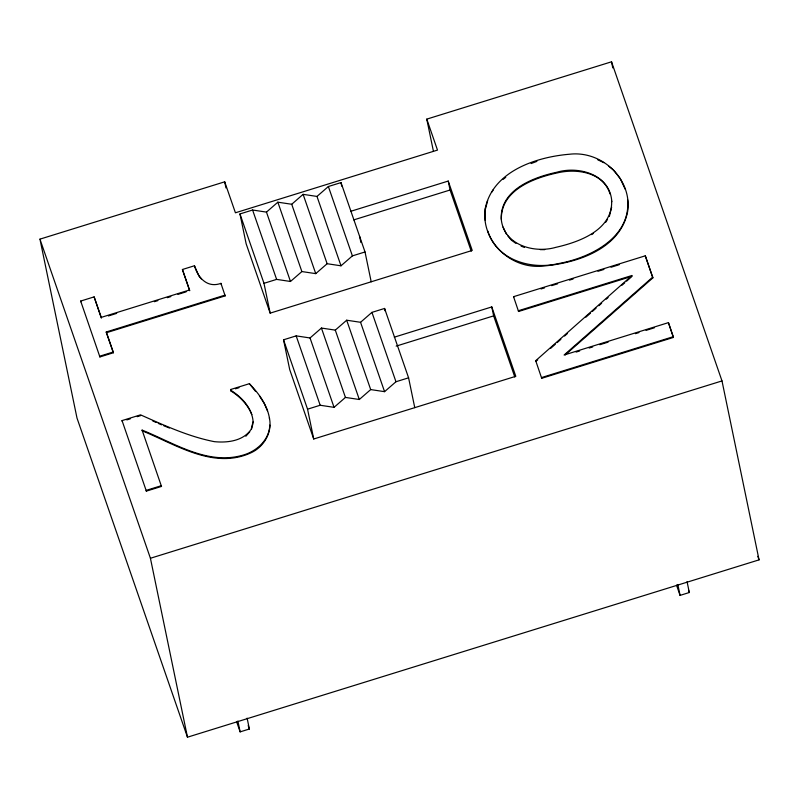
<?xml version="1.0" encoding="UTF-8"?>
<svg xmlns="http://www.w3.org/2000/svg" width="799" height="799" viewBox="0 0 799 799"><rect width="100%" height="100%" fill="white"/><g stroke="black" fill="none" stroke-linecap="round" stroke-linejoin="round"><path stroke-width="1.2" d="M485.283 220.504L485.293 209.698M627.634 199.77C631.05 237.782 589.882 258.037 558.131 263.64C530.936 270.002 496.738 260.124 487.78 231.011M611.654 200.978C612.643 230.002 579.215 242.087 555.854 247.34C533.952 253.692 503.29 244.903 501.213 218.666C500.424 189.723 533.313 177.288 556.843 172.234C579.205 165.623 610.246 174.751 611.804 201.718M611.644 207.091L609.357 216.439M501.363 219.405C500.574 190.472 533.472 178.037 556.993 172.974C576.439 168.249 603.225 171.995 610.056 193.947M269.832 425.078C269.293 440.109 256.559 451.395 242.796 455.2C207.221 465.477 173.802 442.776 142.092 430.102L142.252 430.841C175.86 444.524 213.593 469.812 250.686 452.933C263.92 447.07 272.589 432.319 269.373 417.887M253.023 421.922L251.176 429.303C243.206 441.078 227.445 442.966 214.342 441.657C188.524 436.604 164.454 425.448 140.544 414.851L122.047 420.594L122.207 421.343M251.595 428.993L252.913 423.72M485.582 208.559L487.66 200.559M492.094 191.88L493.273 189.733M605.722 222.262L607.54 219.355M245.832 436.254L249.757 431.83M537.717 359.81L535.859 361.448L535.71 360.699L632.019 275.485L518.411 310.731L518.561 311.48L632.179 276.234M550.681 348.334L555.315 344.239M557.163 342.601L560.868 339.325M564.573 336.049L567.35 333.592M585.877 317.203L590.501 313.108M592.359 311.46L596.064 308.184M598.841 305.727L601.617 303.27M606.241 299.176L608.099 297.538M621.992 285.243L624.768 282.786M626.616 281.148L631.25 277.053M513.697 297.428L513.547 296.689L645.292 255.81L652.683 277.143L564.114 355.006L668.433 322.636L673.447 337.428L541.702 378.307L535.71 360.699M565.203 354.926L652.843 277.892L652.683 277.143M350.741 211.306L448.219 181.063L472.229 250.437L270.162 313.138L246.142 243.765L239.97 213.942L252.594 210.017L266.466 212.105L277.852 202.187L291.725 204.264L303.111 194.347L316.983 196.434L328.369 186.507L341.003 182.591L365.023 251.965L371.195 281.787M270.162 313.138L263.98 283.315L276.614 279.39L290.486 281.478L301.872 271.56L315.745 273.638L327.131 263.72L341.003 265.807L352.389 255.88L365.023 251.965M394.316 337.168L491.784 306.926L515.804 376.299L313.727 439.001L289.717 369.627L283.535 339.805L296.169 335.88L310.042 337.967L321.428 328.049L335.3 330.127L346.686 320.209L360.559 322.297L371.944 312.369L384.579 308.454L408.589 377.827L414.761 407.65M313.727 439.001L307.555 409.178L320.179 405.253L334.052 407.34L345.438 397.423L359.31 399.5L370.696 389.582L384.569 391.67L395.964 381.742L408.589 377.827M502.931 179.485L505.747 177.328M591.669 234.616L593.487 233.328M531.105 163.545L536.888 161.378M39.95 239.141L224.699 181.822L235.425 212.794L437.492 150.092L426.776 119.131L611.525 61.803L721.996 380.923L759.05 559.859L187.475 737.197L77.004 418.077L39.95 239.141L150.422 558.261L187.475 737.197M80.669 301.063L94.122 296.888L101.213 317.393L189.523 289.997L182.422 269.493L194.457 265.757C197.932 277.832 207.37 288.349 220.933 283.365L225.158 295.88L106.417 332.724L113.358 352.768L99.905 356.943L80.669 301.063L80.819 301.802M353.787 219.885L450.067 190.012L448.219 181.063M108.434 315.945L116.674 313.388M154.357 301.702L157.882 300.604M167.311 297.677L170.836 296.589M177.907 294.392L186.147 291.835M106.417 332.724L106.267 331.975L225.008 295.131L225.158 295.88M106.267 331.975L113.208 352.019L99.755 356.194L99.905 356.943M541.003 288.958L544.558 287.86M551.68 285.642L557.622 283.805M569.487 280.119L573.053 279.021M597.972 271.28L603.904 269.443M611.035 267.236L619.335 264.659M126.821 419.904L130.297 418.826M137.228 416.678L140.694 415.6M251.855 414.581C247.77 404.674 240.1 396.704 231.081 391.091L230.631 389.512L249.388 383.69C258.806 393.468 267.345 404.893 269.533 418.636M235.475 388.803L238.991 387.705M396.164 346.117L493.642 315.875L491.784 306.926M576.119 352.069L579.674 350.971M589.163 348.024L592.718 346.926M599.829 344.719L608.129 342.142M635.395 333.682L638.95 332.574M646.061 330.367L654.361 327.8M146.367 491.125L161.498 486.431L161.338 485.692L146.207 490.386L146.367 491.125L122.047 420.594M673.297 336.689L541.542 377.567L541.702 378.307M150.422 558.261L721.996 380.923M236.574 721.587L240.139 731.874L249.368 729.008L247.121 718.141M676.513 585.088L680.069 595.385L689.307 592.518L687.06 581.642M540.204 249.628L544.718 249.658M163.805 425.767L169.458 428.024M521.068 246.072L524.394 247.44M152.759 420.963L156.055 422.421M158.252 423.4L161.538 424.858M597.762 159.79L603.884 162.676M515.934 243.415L511.41 240.189L507.924 236.005M608.708 166.182L613.472 169.967L620.274 178.676L625.168 189.173M201.348 278.931L199.071 276.294L194.457 265.757M255.63 391.47L249.388 383.69M259.435 395.875L264.219 403.435L267.555 410.976M503.09 227.136L506.526 234.327M757.832 556.334L759.05 559.859M652.843 277.892L645.292 255.81M673.447 337.428L668.433 322.636M688.518 590.231L689.307 592.518M513.547 296.689L518.561 311.48M450.067 190.012L471.23 251.156M493.642 315.875L514.806 377.018M328.369 186.507L352.389 255.88M371.944 312.369L395.964 381.742M316.983 196.434L341.003 265.807M360.559 322.297L384.569 391.67M303.111 194.347L327.131 263.72M346.686 320.209L370.696 389.582M291.725 204.264L315.745 273.638M335.3 330.127L359.31 399.5M277.852 202.187L301.872 271.56M321.428 328.049L345.438 397.423M266.466 212.105L290.486 281.478M310.042 337.967L334.052 407.34M252.594 210.017L276.614 279.39M296.169 335.88L320.179 405.253M239.97 213.942L263.98 283.315M283.535 339.805L307.555 409.178M230.631 389.512L230.921 390.341C242.237 397.483 252.564 408.659 253.183 422.671M230.791 390.252L231.081 391.091M248.189 725.582L249.368 729.008M142.092 430.102L161.498 486.431M101.373 318.142L94.122 296.888M611.525 61.803L612.783 67.895M677.822 584.508L680.069 595.385M426.776 119.131L433.338 150.851M384.579 308.454L385.068 310.841M359.65 236.454L360.908 242.516M341.003 182.591L341.742 186.167M224.699 181.822L225.967 187.925M220.933 283.365L221.083 284.104M189.523 289.997L189.673 290.736L182.422 269.493M237.882 721.008L240.139 731.874M113.208 352.019L113.358 352.768M485.133 208.948C480.938 241.707 511.47 269.922 543.68 266.007C577.158 263.141 620.374 248.859 627.674 211.435C632.199 178.696 601.667 150.392 569.467 154.237C535.849 157.043 492.524 171.415 485.133 208.948"/></g></svg>
